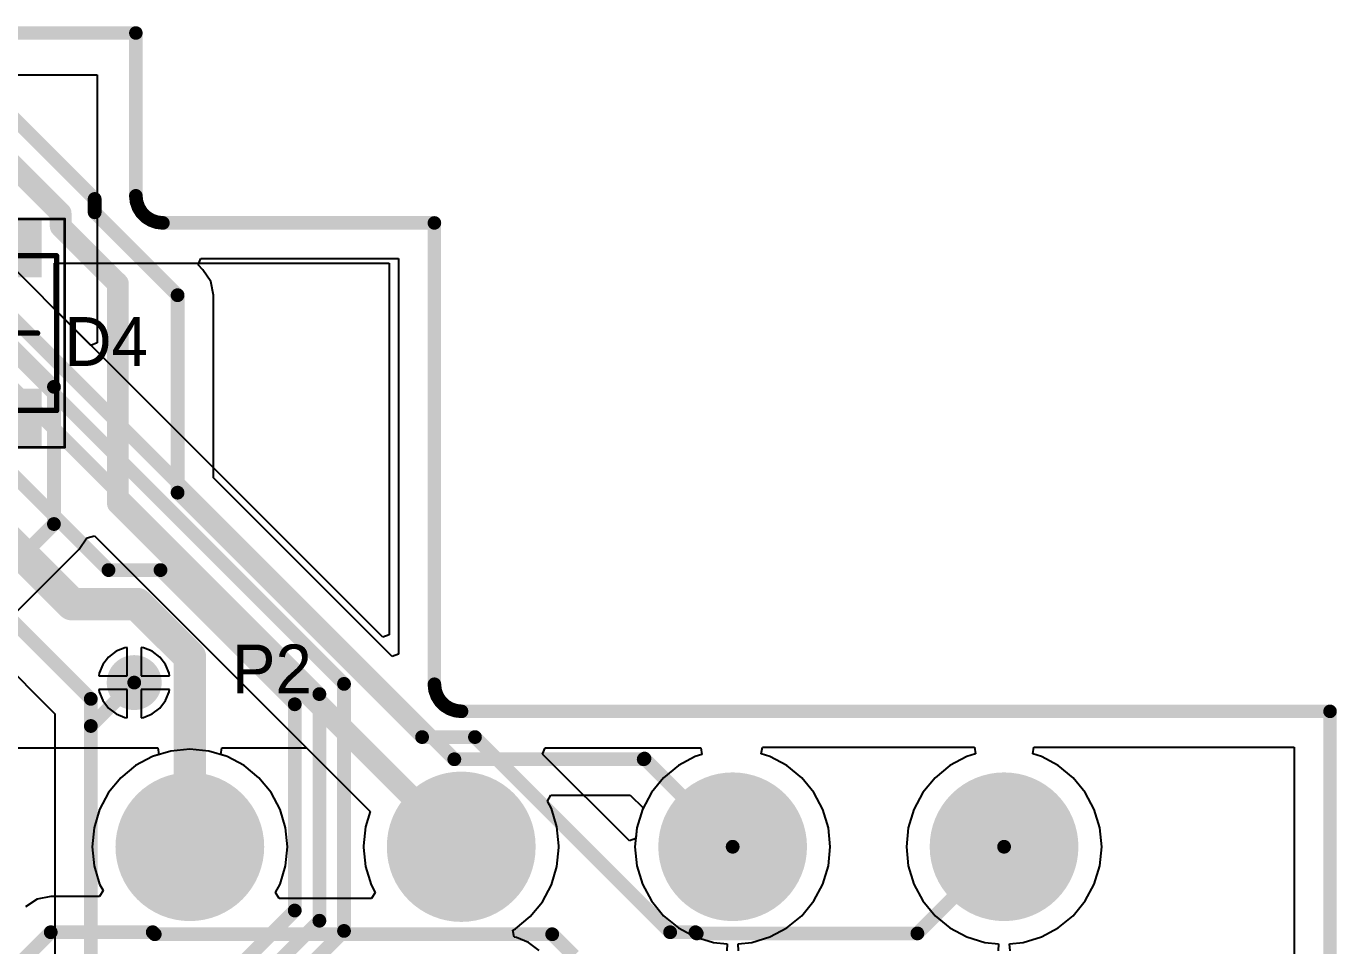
# Model space of a CAD drawing. Header units: millimetres. Extents: x 12 to 126, y 25 to 105.
# Drawn here: x 85.11 to 109.26, y 87.95 to 104.9 of the extents above; entities that cross this region are included whole.
import ezdxf

# ---------------------------------------------------------------- set-up
doc = ezdxf.new("R2010")
doc.units = ezdxf.units.MM
for name, color, linetype in [('BottomLayer', 5, 'Continuous'), ('BottomSolder', 6, 'Continuous'), ('KeepOutLayer', 6, 'Continuous'), ('Mechanical13', 56, 'Continuous'), ('Mechanical15', 56, 'Continuous'), ('MultiLayer', 9, 'Continuous'), ('PadHoleLayer', 156, 'Continuous'), ('TopLayer', 1, 'Continuous'), ('TopOverlay', 2, 'Continuous'), ('TopPaste', 8, 'Continuous'), ('TopSolder', 216, 'Continuous'), ('ViaHoleLayer', 16, 'Continuous')]:
    doc.layers.add(name, color=color, linetype=linetype)

# ---------------------------------------------------------------- blocks, each defined once
blk = doc.blocks.new('C_______P____50')
at = {"layer": 'BottomLayer', "const_width": 1.27}
for points in [[(-0.635, 0, 1), (0.635, 0, 1)], [(4.365, 0.015, 1), (5.635, 0.015, 1)], [(4.365, -0.015, 1), (5.635, -0.015, 1)], [(9.365, 0, 1), (10.635, 0, 1)], [(14.365, 0, 1), (15.635, 0, 1)]]:
    blk.add_lwpolyline(points, format="xyb", close=True, dxfattribs=at)
at = {"layer": 'BottomLayer', "const_width": 2.54}
blk.add_lwpolyline([(5, 0.015), (5, -0.015)], dxfattribs=at)
at = {"layer": 'BottomSolder', "const_width": 1.37}
for points in [[(-0.685, 0, 1), (0.685, 0, 1)], [(4.315, 0.015, 1), (5.685, 0.015, 1)], [(4.315, -0.015, 1), (5.685, -0.015, 1)], [(9.315, 0, 1), (10.685, 0, 1)], [(14.315, 0, 1), (15.685, 0, 1)]]:
    blk.add_lwpolyline(points, format="xyb", close=True, dxfattribs=at)
at = {"layer": 'BottomSolder', "const_width": 2.74}
blk.add_lwpolyline([(5, 0.015), (5, -0.015)], dxfattribs=at)
at = {"layer": 'MultiLayer', "const_width": 1.27}
for points in [[(-0.635, 0, 1), (0.635, 0, 1)], [(4.365, 0.015, 1), (5.635, 0.015, 1)], [(4.365, -0.015, 1), (5.635, -0.015, 1)], [(9.365, 0, 1), (10.635, 0, 1)], [(14.365, 0, 1), (15.635, 0, 1)]]:
    blk.add_lwpolyline(points, format="xyb", close=True, dxfattribs=at)
at = {"layer": 'MultiLayer', "const_width": 2.54}
blk.add_lwpolyline([(5, 0.015), (5, -0.015)], dxfattribs=at)
at = {"layer": 'PadHoleLayer', "const_width": 0.787}
for points in [[(-0.394, 0, 1), (0.394, 0, 1)], [(4.606, 0, 1), (5.394, 0, 1)], [(9.606, 0, 1), (10.394, 0, 1)], [(14.606, 0, 1), (15.394, 0, 1)]]:
    blk.add_lwpolyline(points, format="xyb", close=True, dxfattribs=at)
at = {"layer": 'TopLayer', "const_width": 1.27}
for points in [[(-0.635, 0, 1), (0.635, 0, 1)], [(4.365, 0.015, 1), (5.635, 0.015, 1)], [(4.365, -0.015, 1), (5.635, -0.015, 1)], [(9.365, 0, 1), (10.635, 0, 1)], [(14.365, 0, 1), (15.635, 0, 1)]]:
    blk.add_lwpolyline(points, format="xyb", close=True, dxfattribs=at)
at = {"layer": 'TopLayer', "const_width": 2.54}
blk.add_lwpolyline([(5, 0.015), (5, -0.015)], dxfattribs=at)
at = {"layer": 'TopSolder', "const_width": 1.37}
for points in [[(-0.685, 0, 1), (0.685, 0, 1)], [(4.315, 0.015, 1), (5.685, 0.015, 1)], [(4.315, -0.015, 1), (5.685, -0.015, 1)], [(9.315, 0, 1), (10.685, 0, 1)], [(14.315, 0, 1), (15.685, 0, 1)]]:
    blk.add_lwpolyline(points, format="xyb", close=True, dxfattribs=at)
at = {"layer": 'TopSolder', "const_width": 2.74}
blk.add_lwpolyline([(5, 0.015), (5, -0.015)], dxfattribs=at)
blk = doc.blocks.new('1N4148W_84')
at = {"layer": 'Mechanical13', "const_width": 0.1}
for points in [[(-1.425, 0.85), (1.425, 0.85)], [(-1.425, 0.85), (-1.425, -0.85)], [(1.425, 0.85), (1.425, -0.85)], [(-1.425, -0.85), (1.425, -0.85)]]:
    blk.add_lwpolyline(points, dxfattribs=at)
at = {"layer": 'Mechanical13', "const_width": 0.05}
for points in [[(-1.45, 0.85, 1), (-1.4, 0.85, 1)], [(-1.45, 0.85, 1), (-1.4, 0.85, 1)], [(1.4, 0.85, 1), (1.45, 0.85, 1)], [(1.4, 0.85, 1), (1.45, 0.85, 1)], [(-1.45, -0.85, 1), (-1.4, -0.85, 1)], [(-1.45, -0.85, 1), (-1.4, -0.85, 1)], [(1.4, -0.85, 1), (1.45, -0.85, 1)], [(1.4, -0.85, 1), (1.45, -0.85, 1)]]:
    blk.add_lwpolyline(points, format="xyb", close=True, dxfattribs=at)
at = {"layer": 'Mechanical15'}
for points, const_width in [([(-2.103, 1), (2.101, 1)], 0.05), ([(-2.103, 1), (-2.103, -1)], 0.05), ([(2.101, 1), (2.101, -1)], 0.05), ([(0, 0.5), (0, -0.5)], 0.1), ([(-0.5, 0), (0.5, 0)], 0.1), ([(-2.103, -1), (2.101, -1)], 0.05)]:
    blk.add_lwpolyline(points, dxfattribs=dict(at, const_width=const_width))
for points, const_width in [([(-2.115, 1, 1), (-2.09, 1, 1)], 0.025), ([(-2.115, 1, 1), (-2.09, 1, 1)], 0.025), ([(2.089, 1, 1), (2.114, 1, 1)], 0.025), ([(2.089, 1, 1), (2.114, 1, 1)], 0.025), ([(-0.025, 0.5, 1), (0.025, 0.5, 1)], 0.05), ([(-0.525, 0, 1), (-0.475, 0, 1)], 0.05), ([(0.475, 0, 1), (0.525, 0, 1)], 0.05), ([(-0.025, -0.5, 1), (0.025, -0.5, 1)], 0.05), ([(-2.115, -1, 1), (-2.09, -1, 1)], 0.025), ([(-2.115, -1, 1), (-2.09, -1, 1)], 0.025), ([(2.089, -1, 1), (2.114, -1, 1)], 0.025), ([(2.089, -1, 1), (2.114, -1, 1)], 0.025)]:
    blk.add_lwpolyline(points, format="xyb", close=True, dxfattribs=dict(at, const_width=const_width))
at = {"layer": 'TopLayer'}
for points in [[(-1.125, -0.475), (-1.125, 0.475), (-2.025, -0.475), (-2.025, 0.475)], [(2.025, -0.475), (2.025, 0.475), (1.125, -0.475), (1.125, 0.475)]]:
    blk.add_solid(points, dxfattribs=at)
at = {"layer": 'TopOverlay'}
for points, const_width in [([(-1.849, 0.819, 1), (-1.949, 0.819, 1)], 0.1), ([(-1.974, 0.819, 1), (-1.924, 0.819, 1)], 0.05), ([(-1.874, 0.819, 1), (-1.824, 0.819, 1)], 0.05)]:
    blk.add_lwpolyline(points, format="xyb", close=True, dxfattribs=dict(at, const_width=const_width))
at = {"layer": 'TopPaste'}
for points in [[(-1.125, -0.475), (-1.125, 0.475), (-2.025, -0.475), (-2.025, 0.475)], [(2.025, -0.475), (2.025, 0.475), (1.125, -0.475), (1.125, 0.475)]]:
    blk.add_solid(points, dxfattribs=at)
at = {"layer": 'TopSolder'}
for points in [[(-1.025, -0.575), (-1.025, 0.575), (-2.125, -0.575), (-2.125, 0.575)], [(2.125, -0.575), (2.125, 0.575), (1.025, -0.575), (1.025, 0.575)]]:
    blk.add_solid(points, dxfattribs=at)

msp = doc.modelspace()

# ---------------------------------------------------------------- linework, layer by layer
at = {"layer": 'BottomLayer'}
for p, q in [((74.857, 104), (86.42, 104)), ((86.42, 104), (86.42, 99.063)), ((86.303, 99.014), (81.897, 103.42)), ((85.63, 99.687), (85.63, 100.53)), ((85.63, 100.53), (91.8, 100.53)), ((91.8, 100.53), (91.8, 93.683)), ((91.683, 93.634), (85.63, 99.687)), ((86.42, 99.063), (86.303, 99.014)), ((83.727, 94.14), (85.64, 92.227)), ((91.8, 93.683), (91.683, 93.634)), ((85.64, 92.227), (85.64, 92)), ((85.64, 92), (85.64, 92)), ((85.64, 92), (85.64, 92)), ((85.64, 92), (85.64, 86.4)), ((98.653, 91.485), (98.672, 91.612)), ((98.672, 91.612), (102.578, 91.612)), ((102.578, 91.612), (102.597, 91.485)), ((103.653, 91.485), (103.672, 91.612)), ((103.672, 91.612), (108.472, 91.612)), ((108.472, 91.612), (108.472, 84.026)), ((98.813, 91.437), (98.653, 91.485)), ((99.124, 91.271), (98.813, 91.437)), ((99.397, 91.047), (99.124, 91.271)), ((102.126, 91.271), (101.853, 91.047)), ((102.437, 91.437), (102.126, 91.271)), ((102.597, 91.485), (102.437, 91.437)), ((103.813, 91.437), (103.653, 91.485)), ((104.124, 91.271), (103.813, 91.437)), ((104.397, 91.047), (104.124, 91.271)), ((99.621, 90.774), (99.397, 91.047)), ((101.853, 91.047), (101.629, 90.774)), ((104.621, 90.774), (104.397, 91.047)), ((94.712, 90.618), (94.777, 90.727)), ((94.787, 90.478), (94.712, 90.618)), ((94.777, 90.727), (96.24, 90.727)), ((96.24, 90.727), (96.477, 90.49)), ((99.787, 90.463), (99.621, 90.774)), ((101.629, 90.774), (101.463, 90.463)), ((104.787, 90.463), (104.621, 90.774)), ((94.889, 90.141), (94.787, 90.478)), ((96.463, 90.463), (96.361, 90.126)), ((96.477, 90.49), (96.463, 90.463)), ((99.889, 90.126), (99.787, 90.463)), ((101.463, 90.463), (101.361, 90.126)), ((104.889, 90.126), (104.787, 90.463)), ((94.924, 89.79), (94.889, 90.141)), ((96.361, 90.126), (96.326, 89.775)), ((99.924, 89.775), (99.889, 90.126)), ((101.361, 90.126), (101.326, 89.775)), ((104.924, 89.775), (104.889, 90.126)), ((94.889, 89.409), (94.924, 89.76)), ((94.924, 89.76), (94.924, 89.79)), ((96.326, 89.775), (96.361, 89.424)), ((99.889, 89.424), (99.924, 89.775)), ((101.326, 89.775), (101.361, 89.424)), ((104.889, 89.424), (104.924, 89.775)), ((94.787, 89.072), (94.889, 89.409)), ((96.361, 89.424), (96.463, 89.087)), ((99.787, 89.087), (99.889, 89.424)), ((101.361, 89.424), (101.463, 89.087)), ((104.787, 89.087), (104.889, 89.424)), ((94.621, 88.761), (94.787, 89.072)), ((96.463, 89.087), (96.629, 88.776)), ((99.621, 88.776), (99.787, 89.087)), ((101.463, 89.087), (101.629, 88.776)), ((104.621, 88.776), (104.787, 89.087)), ((94.397, 88.488), (94.621, 88.761)), ((96.629, 88.776), (96.853, 88.503)), ((99.397, 88.503), (99.621, 88.776)), ((101.629, 88.776), (101.853, 88.503)), ((104.397, 88.503), (104.621, 88.776)), ((94.124, 88.264), (94.397, 88.488)), ((96.853, 88.503), (97.126, 88.279)), ((99.124, 88.279), (99.397, 88.503)), ((101.853, 88.503), (102.126, 88.279)), ((104.124, 88.279), (104.397, 88.503)), ((94.077, 88.239), (94.124, 88.264)), ((94.101, 88.108), (94.077, 88.239)), ((97.126, 88.279), (97.437, 88.113)), ((98.813, 88.113), (99.124, 88.279)), ((102.126, 88.279), (102.437, 88.113)), ((103.813, 88.113), (104.124, 88.279)), ((94.142, 88.102), (94.101, 88.108)), ((94.367, 88.009), (94.142, 88.102)), ((94.561, 87.861), (94.367, 88.009)), ((97.437, 88.113), (97.774, 88.011)), ((97.774, 88.011), (98.022, 87.986)), ((98.022, 87.986), (98.015, 87.859)), ((98.228, 87.986), (98.476, 88.011)), ((98.235, 87.859), (98.228, 87.986)), ((98.476, 88.011), (98.813, 88.113)), ((102.437, 88.113), (102.774, 88.011)), ((102.774, 88.011), (103.022, 87.986)), ((103.022, 87.986), (103.015, 87.859)), ((103.228, 87.986), (103.476, 88.011)), ((103.235, 87.859), (103.228, 87.986)), ((103.476, 88.011), (103.813, 88.113))]:
    msp.add_line(p, q, dxfattribs=at)
for points, const_width in [([(81.43, 102.954), (92.997, 91.387)], 0.254), ([(82.488, 101.254), (90.966, 92.776)], 0.254), ([(82.3, 100.8), (90.512, 92.588)], 0.254), ([(82.4, 99.1), (86.627, 94.873)], 0.254), ([(82.162, 98.038), (85.954, 94.246)], 0.6), ([(84, 94.8), (86.3, 92.5)], 0.254), ([(86.627, 94.873), (87.585, 94.873)], 0.254), ([(87.585, 94.873), (90.058, 92.4)], 0.254), ([(85.954, 94.246), (87.154, 94.246)], 0.6), ([(87.154, 94.246), (88.125, 93.275)], 0.6), ([(88.125, 89.775), (88.125, 93.275)], 0.6), ([(86.3, 92), (87.1, 92.8)], 0.254), ([(90.966, 88.224), (90.966, 92.776)], 0.254), ([(86.3, 92), (86.3, 92.5)], 0.254), ([(90.058, 88.6), (90.058, 92.4)], 0.254), ([(90.512, 88.412), (90.512, 92.588)], 0.254), ([(86.3, 86.4), (86.3, 92)], 0.254), ([(92.997, 91.387), (96.487, 91.387)], 0.254), ([(96.487, 91.387), (96.5, 91.4)], 0.254), ([(96.5, 91.4), (98.125, 89.775)], 0.254), ([(88.4, 86.942), (90.058, 88.6)], 0.254), ([(89.678, 87.578), (90.512, 88.412)], 0.254), ([(90.132, 87.389), (90.966, 88.224)], 0.254)]:
    msp.add_lwpolyline(points, dxfattribs=dict(at, const_width=const_width))
for points, const_width in [([(86.563, 94.873, 1), (86.69, 94.873, 1)], 0.127), ([(86.563, 94.873, 1), (86.69, 94.873, 1)], 0.127), ([(87.521, 94.873, 1), (87.648, 94.873, 1)], 0.127), ([(87.521, 94.873, 1), (87.648, 94.873, 1)], 0.127), ([(85.804, 94.246, 1), (86.104, 94.246, 1)], 0.3), ([(85.804, 94.246, 1), (86.104, 94.246, 1)], 0.3), ([(87.004, 94.246, 1), (87.304, 94.246, 1)], 0.3), ([(87.004, 94.246, 1), (87.304, 94.246, 1)], 0.3), ([(87.975, 93.275, 1), (88.275, 93.275, 1)], 0.3), ([(87.975, 93.275, 1), (88.275, 93.275, 1)], 0.3), ([(86.897, 92.8, 1), (87.303, 92.8, 1)], 0.406), ([(87.037, 92.8, 1), (87.164, 92.8, 1)], 0.127), ([(90.902, 92.776, 1), (91.029, 92.776, 1)], 0.127), ([(90.902, 92.776, 1), (91.029, 92.776, 1)], 0.127), ([(86.237, 92.5, 1), (86.364, 92.5, 1)], 0.127), ([(86.237, 92.5, 1), (86.364, 92.5, 1)], 0.127), ([(89.994, 92.4, 1), (90.121, 92.4, 1)], 0.127), ([(89.994, 92.4, 1), (90.121, 92.4, 1)], 0.127), ([(90.448, 92.588, 1), (90.575, 92.588, 1)], 0.127), ([(90.448, 92.588, 1), (90.575, 92.588, 1)], 0.127), ([(86.237, 92, 1), (86.364, 92, 1)], 0.127), ([(86.237, 92, 1), (86.364, 92, 1)], 0.127), ([(86.237, 92, 1), (86.364, 92, 1)], 0.127), ([(92.934, 91.387, 1), (93.061, 91.387, 1)], 0.127), ([(92.934, 91.387, 1), (93.061, 91.387, 1)], 0.127), ([(96.423, 91.387, 1), (96.55, 91.387, 1)], 0.127), ([(96.423, 91.387, 1), (96.55, 91.387, 1)], 0.127), ([(96.437, 91.4, 1), (96.564, 91.4, 1)], 0.127), ([(96.437, 91.4, 1), (96.564, 91.4, 1)], 0.127), ([(87.975, 89.775, 1), (88.275, 89.775, 1)], 0.3), ([(98.062, 89.775, 1), (98.189, 89.775, 1)], 0.127), ([(89.994, 88.6, 1), (90.121, 88.6, 1)], 0.127), ([(89.994, 88.6, 1), (90.121, 88.6, 1)], 0.127), ([(90.448, 88.412, 1), (90.575, 88.412, 1)], 0.127), ([(90.448, 88.412, 1), (90.575, 88.412, 1)], 0.127), ([(90.902, 88.224, 1), (91.029, 88.224, 1)], 0.127), ([(90.902, 88.224, 1), (91.029, 88.224, 1)], 0.127)]:
    msp.add_lwpolyline(points, format="xyb", close=True, dxfattribs=dict(at, const_width=const_width))
at = {"layer": 'BottomSolder', "const_width": 0.506}
msp.add_lwpolyline([(86.847, 92.8, 1), (87.353, 92.8, 1)], format="xyb", close=True, dxfattribs=at)
at = {"layer": 'KeepOutLayer', "const_width": 0.25}
for points in [[(24.13, 104.77), (87.13, 104.77)], [(87.13, 101.77), (87.13, 104.77)], [(87.13, 101.77), (87.143, 101.659)], [(87.143, 101.659), (87.18, 101.553)], [(87.18, 101.553), (87.239, 101.458)], [(87.239, 101.458), (87.318, 101.379)], [(87.318, 101.379), (87.413, 101.32)], [(87.413, 101.32), (87.519, 101.283)], [(87.519, 101.283), (87.63, 101.27)], [(87.63, 101.27), (92.63, 101.27)], [(92.63, 92.77), (92.63, 101.27)], [(92.63, 92.77), (92.643, 92.659)], [(92.643, 92.659), (92.68, 92.553)], [(92.68, 92.553), (92.739, 92.458)], [(92.739, 92.458), (92.818, 92.379)], [(92.818, 92.379), (92.913, 92.32)], [(92.913, 92.32), (93.019, 92.283)], [(93.019, 92.283), (93.13, 92.27)], [(93.13, 92.27), (109.13, 92.27)], [(109.13, 83.77), (109.13, 92.27)]]:
    msp.add_lwpolyline(points, dxfattribs=at)
at = {"layer": 'KeepOutLayer', "const_width": 0.125}
for points in [[(87.068, 104.77, 1), (87.193, 104.77, 1)], [(87.068, 104.77, 1), (87.193, 104.77, 1)], [(87.068, 101.77, 1), (87.193, 101.77, 1)], [(87.068, 101.77, 1), (87.193, 101.77, 1)], [(87.08, 101.659, 1), (87.205, 101.659, 1)], [(87.08, 101.659, 1), (87.205, 101.659, 1)], [(87.117, 101.553, 1), (87.242, 101.553, 1)], [(87.117, 101.553, 1), (87.242, 101.553, 1)], [(87.177, 101.458, 1), (87.302, 101.458, 1)], [(87.177, 101.458, 1), (87.302, 101.458, 1)], [(87.256, 101.379, 1), (87.381, 101.379, 1)], [(87.256, 101.379, 1), (87.381, 101.379, 1)], [(87.351, 101.32, 1), (87.476, 101.32, 1)], [(87.351, 101.32, 1), (87.476, 101.32, 1)], [(87.456, 101.283, 1), (87.581, 101.283, 1)], [(87.456, 101.283, 1), (87.581, 101.283, 1)], [(87.568, 101.27, 1), (87.692, 101.27, 1)], [(87.568, 101.27, 1), (87.692, 101.27, 1)], [(92.568, 101.27, 1), (92.693, 101.27, 1)], [(92.568, 101.27, 1), (92.693, 101.27, 1)], [(92.568, 92.77, 1), (92.693, 92.77, 1)], [(92.568, 92.77, 1), (92.693, 92.77, 1)], [(92.58, 92.659, 1), (92.705, 92.659, 1)], [(92.58, 92.659, 1), (92.705, 92.659, 1)], [(92.617, 92.553, 1), (92.742, 92.553, 1)], [(92.617, 92.553, 1), (92.742, 92.553, 1)], [(92.677, 92.458, 1), (92.802, 92.458, 1)], [(92.677, 92.458, 1), (92.802, 92.458, 1)], [(92.756, 92.379, 1), (92.881, 92.379, 1)], [(92.756, 92.379, 1), (92.881, 92.379, 1)], [(92.851, 92.32, 1), (92.976, 92.32, 1)], [(92.851, 92.32, 1), (92.976, 92.32, 1)], [(92.956, 92.283, 1), (93.081, 92.283, 1)], [(92.956, 92.283, 1), (93.081, 92.283, 1)], [(93.068, 92.27, 1), (93.193, 92.27, 1)], [(93.068, 92.27, 1), (93.193, 92.27, 1)], [(109.068, 92.27, 1), (109.193, 92.27, 1)], [(109.068, 92.27, 1), (109.193, 92.27, 1)]]:
    msp.add_lwpolyline(points, format="xyb", close=True, dxfattribs=at)
at = {"layer": 'MultiLayer', "const_width": 0.406}
msp.add_lwpolyline([(86.897, 92.8, 1), (87.303, 92.8, 1)], format="xyb", close=True, dxfattribs=at)
at = {"layer": 'TopLayer'}
for p, q in [((88.276, 100.495), (88.325, 100.612)), ((88.366, 100.405), (88.276, 100.495)), ((88.325, 100.612), (91.972, 100.612)), ((91.972, 100.612), (91.972, 93.326)), ((88.509, 100.191), (88.366, 100.405)), ((88.366, 100.405), (88.366, 100.405)), ((88.56, 99.938), (88.509, 100.191)), ((88.56, 96.573), (88.56, 99.938)), ((88.56, 99.938), (88.56, 99.938)), ((91.855, 93.278), (88.56, 96.573)), ((86.088, 95.256), (86.228, 95.465)), ((86.228, 95.465), (86.232, 95.47)), ((86.232, 95.47), (86.368, 95.505)), ((86.368, 95.505), (91.447, 90.426)), ((84.67, 93.837), (86.088, 95.256)), ((86.928, 93.443), (86.767, 93.377)), ((86.973, 93.449), (86.928, 93.443)), ((86.973, 92.927), (86.973, 93.449)), ((87.272, 93.443), (87.227, 93.449)), ((87.227, 93.449), (87.227, 92.927)), ((87.433, 93.377), (87.272, 93.443)), ((86.629, 93.271), (86.523, 93.133)), ((86.767, 93.377), (86.629, 93.271)), ((87.571, 93.271), (87.433, 93.377)), ((87.677, 93.133), (87.571, 93.271)), ((91.972, 93.326), (91.855, 93.278)), ((86.457, 92.972), (86.451, 92.927)), ((86.523, 93.133), (86.457, 92.972)), ((87.743, 92.972), (87.677, 93.133)), ((87.749, 92.927), (87.743, 92.972)), ((86.451, 92.927), (86.973, 92.927)), ((87.227, 92.927), (87.749, 92.927)), ((86.973, 92.673), (86.451, 92.673)), ((86.451, 92.673), (86.457, 92.628)), ((86.457, 92.628), (86.523, 92.467)), ((86.973, 92.151), (86.973, 92.673)), ((87.749, 92.673), (87.227, 92.673)), ((87.227, 92.673), (87.227, 92.151)), ((87.677, 92.467), (87.743, 92.628)), ((87.743, 92.628), (87.749, 92.673)), ((86.523, 92.467), (86.629, 92.329)), ((86.629, 92.329), (86.767, 92.223)), ((87.433, 92.223), (87.571, 92.329)), ((87.571, 92.329), (87.677, 92.467)), ((86.767, 92.223), (86.928, 92.157)), ((86.928, 92.157), (86.973, 92.151)), ((87.227, 92.151), (87.272, 92.157)), ((87.272, 92.157), (87.433, 92.223)), ((83.76, 91.6), (87.537, 91.6)), ((87.774, 91.539), (87.437, 91.437)), ((87.537, 91.6), (87.556, 91.473)), ((88.125, 91.574), (87.774, 91.539)), ((88.476, 91.539), (88.125, 91.574)), ((88.813, 91.437), (88.476, 91.539)), ((88.694, 91.473), (88.713, 91.6)), ((88.713, 91.6), (90.273, 91.6)), ((90.273, 91.6), (91.447, 90.426)), ((94.624, 91.483), (94.672, 91.6)), ((94.672, 91.6), (97.537, 91.6)), ((97.537, 91.6), (97.556, 91.473)), ((87.126, 91.271), (86.853, 91.047)), ((87.126, 91.271), (86.853, 91.047)), ((87.437, 91.437), (87.126, 91.271)), ((87.437, 91.437), (87.126, 91.271)), ((87.556, 91.473), (87.437, 91.437)), ((88.813, 91.437), (88.694, 91.473)), ((89.124, 91.271), (88.813, 91.437)), ((89.124, 91.271), (88.813, 91.437)), ((89.397, 91.047), (89.124, 91.271)), ((89.397, 91.047), (89.124, 91.271)), ((96.222, 89.885), (94.624, 91.483)), ((97.126, 91.271), (96.853, 91.047)), ((97.437, 91.437), (97.126, 91.271)), ((97.556, 91.473), (97.437, 91.437)), ((86.853, 91.047), (86.629, 90.774)), ((86.853, 91.047), (86.629, 90.774)), ((89.621, 90.774), (89.397, 91.047)), ((89.621, 90.774), (89.397, 91.047)), ((96.853, 91.047), (96.629, 90.774)), ((86.629, 90.774), (86.463, 90.463)), ((86.629, 90.774), (86.463, 90.463)), ((89.787, 90.463), (89.621, 90.774)), ((89.787, 90.463), (89.621, 90.774)), ((96.629, 90.774), (96.463, 90.463)), ((86.463, 90.463), (86.361, 90.126)), ((86.463, 90.463), (86.361, 90.126)), ((89.889, 90.126), (89.787, 90.463)), ((89.889, 90.126), (89.787, 90.463)), ((91.447, 90.426), (91.361, 90.141)), ((91.447, 90.426), (91.361, 90.141)), ((96.463, 90.463), (96.361, 90.126)), ((86.361, 90.126), (86.326, 89.775)), ((86.361, 90.126), (86.326, 89.775)), ((89.924, 89.775), (89.889, 90.126)), ((89.924, 89.775), (89.889, 90.126)), ((91.361, 90.141), (91.326, 89.79)), ((91.361, 90.141), (91.326, 89.79)), ((96.361, 90.126), (96.341, 89.927)), ((96.341, 89.927), (96.222, 89.885)), ((86.326, 89.775), (86.361, 89.424)), ((86.326, 89.775), (86.361, 89.424)), ((89.889, 89.424), (89.924, 89.775)), ((89.889, 89.424), (89.924, 89.775)), ((91.326, 89.79), (91.326, 89.76)), ((91.326, 89.79), (91.326, 89.76)), ((91.326, 89.76), (91.361, 89.409)), ((91.326, 89.76), (91.361, 89.409)), ((86.361, 89.424), (86.463, 89.087)), ((86.361, 89.424), (86.463, 89.087)), ((89.787, 89.087), (89.889, 89.424)), ((89.787, 89.087), (89.889, 89.424)), ((91.361, 89.409), (91.463, 89.072)), ((91.361, 89.409), (91.463, 89.072)), ((85.562, 88.86), (85.31, 88.809)), ((85.562, 88.86), (85.31, 88.809)), ((85.563, 88.86), (85.562, 88.86)), ((85.563, 88.86), (85.562, 88.86)), ((86.461, 88.86), (85.563, 88.86)), ((86.461, 88.86), (85.563, 88.86)), ((86.526, 88.969), (86.461, 88.86)), ((86.526, 88.969), (86.461, 88.86)), ((86.463, 89.087), (86.526, 88.969)), ((86.463, 89.087), (86.526, 88.969)), ((89.704, 88.932), (89.787, 89.087)), ((89.704, 88.932), (89.787, 89.087)), ((89.769, 88.823), (89.704, 88.932)), ((89.769, 88.823), (89.704, 88.932)), ((91.463, 89.072), (91.538, 88.932)), ((91.463, 89.072), (91.538, 88.932)), ((91.538, 88.932), (91.473, 88.823)), ((91.538, 88.932), (91.473, 88.823)), ((85.31, 88.809), (85.096, 88.666)), ((85.31, 88.809), (85.096, 88.666)), ((91.473, 88.823), (89.769, 88.823)), ((91.473, 88.823), (89.769, 88.823))]:
    msp.add_line(p, q, dxfattribs=at)
for points, const_width in [([(84.01, 104.073), (86.372, 101.711)], 0.254), ([(83.75, 103.446), (85.745, 101.451)], 0.4), ([(85.745, 101.207), (85.745, 101.451)], 0.4), ([(86.372, 101.466), (86.372, 101.711)], 0.254), ([(86.372, 101.466), (87.9, 99.938)], 0.254), ([(85.745, 101.207), (86.8, 100.152)], 0.4), ([(86.8, 96.1), (86.8, 100.152)], 0.4), ([(87.9, 96.3), (87.9, 99.938)], 0.254), ([(84.82, 99.052), (85.622, 98.25)], 0.254), ([(85.622, 95.722), (85.622, 98.25)], 0.254), ([(87.9, 96.3), (92.404, 91.796)], 0.254), ([(86.8, 96.1), (93.125, 89.775)], 0.4), ([(83.1, 93.2), (85.622, 95.722)], 0.254), ([(92.404, 91.796), (93.377, 91.796)], 0.254), ([(93.377, 91.796), (96.973, 88.2)], 0.254), ([(101.528, 88.178), (103.125, 89.775)], 0.254), ([(83.712, 86.35), (85.562, 88.2)], 0.254), ([(85.562, 88.2), (87.441, 88.2)], 0.254), ([(87.441, 88.2), (87.478, 88.163)], 0.254), ([(87.478, 88.163), (94.8, 88.163)], 0.254), ([(94.8, 88.163), (95.2, 87.763)], 0.254), ([(96.973, 88.2), (97.442, 88.2)], 0.254), ([(97.442, 88.2), (97.464, 88.178)], 0.254), ([(97.464, 88.178), (101.528, 88.178)], 0.254)]:
    msp.add_lwpolyline(points, dxfattribs=dict(at, const_width=const_width))
for points, const_width in [([(85.645, 101.451, 1), (85.845, 101.451, 1)], 0.2), ([(85.645, 101.451, 1), (85.845, 101.451, 1)], 0.2), ([(86.308, 101.711, 1), (86.435, 101.711, 1)], 0.127), ([(86.308, 101.711, 1), (86.435, 101.711, 1)], 0.127), ([(86.308, 101.466, 1), (86.435, 101.466, 1)], 0.127), ([(86.308, 101.466, 1), (86.435, 101.466, 1)], 0.127), ([(85.645, 101.207, 1), (85.845, 101.207, 1)], 0.2), ([(85.645, 101.207, 1), (85.845, 101.207, 1)], 0.2), ([(86.7, 100.152, 1), (86.9, 100.152, 1)], 0.2), ([(86.7, 100.152, 1), (86.9, 100.152, 1)], 0.2), ([(87.836, 99.938, 1), (87.963, 99.938, 1)], 0.127), ([(87.836, 99.938, 1), (87.963, 99.938, 1)], 0.127), ([(85.558, 98.25, 1), (85.685, 98.25, 1)], 0.127), ([(85.558, 98.25, 1), (85.685, 98.25, 1)], 0.127), ([(87.836, 96.3, 1), (87.963, 96.3, 1)], 0.127), ([(87.836, 96.3, 1), (87.963, 96.3, 1)], 0.127), ([(86.7, 96.1, 1), (86.9, 96.1, 1)], 0.2), ([(86.7, 96.1, 1), (86.9, 96.1, 1)], 0.2), ([(85.558, 95.722, 1), (85.685, 95.722, 1)], 0.127), ([(85.558, 95.722, 1), (85.685, 95.722, 1)], 0.127), ([(86.897, 92.8, 1), (87.303, 92.8, 1)], 0.406), ([(92.34, 91.796, 1), (92.467, 91.796, 1)], 0.127), ([(92.34, 91.796, 1), (92.467, 91.796, 1)], 0.127), ([(93.314, 91.796, 1), (93.441, 91.796, 1)], 0.127), ([(93.314, 91.796, 1), (93.441, 91.796, 1)], 0.127), ([(93.025, 89.775, 1), (93.225, 89.775, 1)], 0.2), ([(103.062, 89.775, 1), (103.189, 89.775, 1)], 0.127), ([(85.499, 88.2, 1), (85.626, 88.2, 1)], 0.127), ([(85.499, 88.2, 1), (85.626, 88.2, 1)], 0.127), ([(87.378, 88.2, 1), (87.505, 88.2, 1)], 0.127), ([(87.378, 88.2, 1), (87.505, 88.2, 1)], 0.127), ([(87.415, 88.163, 1), (87.542, 88.163, 1)], 0.127), ([(87.415, 88.163, 1), (87.542, 88.163, 1)], 0.127), ([(94.737, 88.163, 1), (94.864, 88.163, 1)], 0.127), ([(94.737, 88.163, 1), (94.864, 88.163, 1)], 0.127), ([(96.91, 88.2, 1), (97.037, 88.2, 1)], 0.127), ([(96.91, 88.2, 1), (97.037, 88.2, 1)], 0.127), ([(97.378, 88.2, 1), (97.505, 88.2, 1)], 0.127), ([(97.378, 88.2, 1), (97.505, 88.2, 1)], 0.127), ([(97.4, 88.178, 1), (97.527, 88.178, 1)], 0.127), ([(97.4, 88.178, 1), (97.527, 88.178, 1)], 0.127), ([(101.465, 88.178, 1), (101.592, 88.178, 1)], 0.127), ([(101.465, 88.178, 1), (101.592, 88.178, 1)], 0.127)]:
    msp.add_lwpolyline(points, format="xyb", close=True, dxfattribs=dict(at, const_width=const_width))
at = {"layer": 'TopSolder', "const_width": 0.506}
msp.add_lwpolyline([(86.847, 92.8, 1), (87.353, 92.8, 1)], format="xyb", close=True, dxfattribs=at)
at = {"layer": 'ViaHoleLayer', "const_width": 0.203}
msp.add_lwpolyline([(86.998, 92.8, 1), (87.202, 92.8, 1)], format="xyb", close=True, dxfattribs=at)

# ---------------------------------------------------------------- block references
for name, p, rotation in [('1N4148W_84', (84.82, 99.24), 90), ('C_______P____50', (88.125, 89.775), 360)]:
    msp.add_blockref(name, p, dxfattribs=dict(rotation=rotation))

# ---------------------------------------------------------------- texts
at = {"layer": 'TopOverlay'}
for s, p in [('D4', (85.815, 98.635)), ('P2', (88.9, 92.6))]:
    msp.add_text(s, height=0.9, dxfattribs=at).set_placement(p)

doc.saveas('drawing.dxf')
